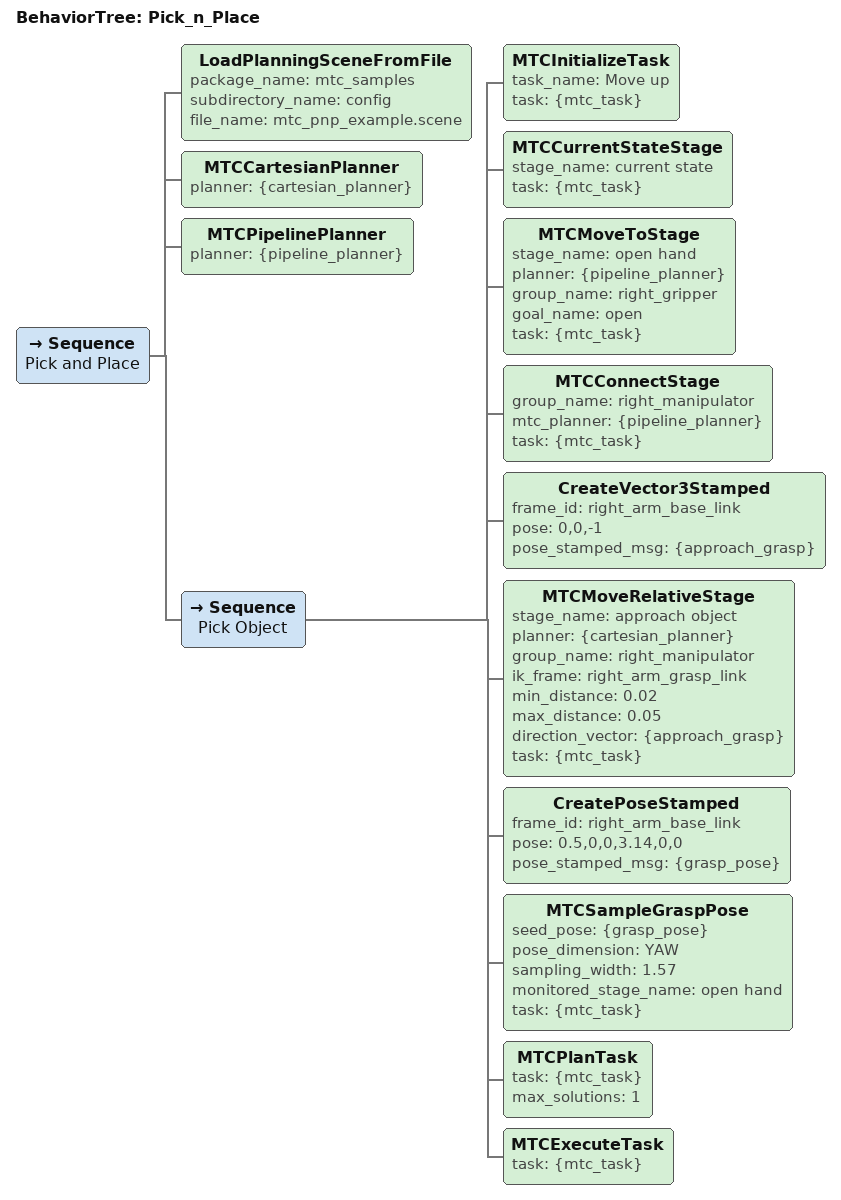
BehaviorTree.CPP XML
<?xml version="1.0" encoding="UTF-8"?>
<root BTCPP_format="4">
  <BehaviorTree ID="Pick_n_Place">
    <Sequence name="Pick and Place">
      <!-- Add example scene to the robots planning_scene -->
      <LoadPlanningSceneFromFile package_name="mtc_samples"
                                 subdirectory_name="config"
                                 file_name="mtc_pnp_example.scene"/>
      <!-- Create free space and cartesian planners -->
      <MTCCartesianPlanner planner="{cartesian_planner}"/>
      <MTCPipelinePlanner planner="{pipeline_planner}"/>
      <!-- ask the arm to move up -->
      <Sequence name="Pick Object">
        <MTCInitializeTask task_name="Move up"
                           task="{mtc_task}"/>
        <MTCCurrentStateStage stage_name="current state"
                              task="{mtc_task}"/>
        <MTCMoveToStage stage_name="open hand"
                        planner="{pipeline_planner}"
                        group_name="right_gripper"
                        goal_name="open"
                        task="{mtc_task}"/>
        <MTCConnectStage group_name="right_manipulator"
                         mtc_planner="{pipeline_planner}"
                         task="{mtc_task}"/>
        <CreateVector3Stamped frame_id="right_arm_base_link"
                         pose="0,0,-1"
                         pose_stamped_msg = "{approach_grasp}"/>
        <MTCMoveRelativeStage stage_name="approach object"
                              planner="{cartesian_planner}"
                              group_name="right_manipulator"
                              ik_frame="right_arm_grasp_link"
                              min_distance="0.02"
                              max_distance="0.05"
                              direction_vector="{approach_grasp}"
                              task="{mtc_task}"/>
        <CreatePoseStamped frame_id="right_arm_base_link"
                         pose="0.5,0,0,3.14,0,0"
                         pose_stamped_msg = "{grasp_pose}"/>
        <MTCSampleGraspPose seed_pose="{grasp_pose}"
                            pose_dimension="YAW"
                            sampling_width="1.57"
                            monitored_stage_name="open hand"
                            task="{mtc_task}"/>
        <MTCPlanTask task="{mtc_task}"
                     max_solutions="1"/>
        <MTCExecuteTask task="{mtc_task}"/>
      </Sequence>
    </Sequence>
  </BehaviorTree>
</root>
